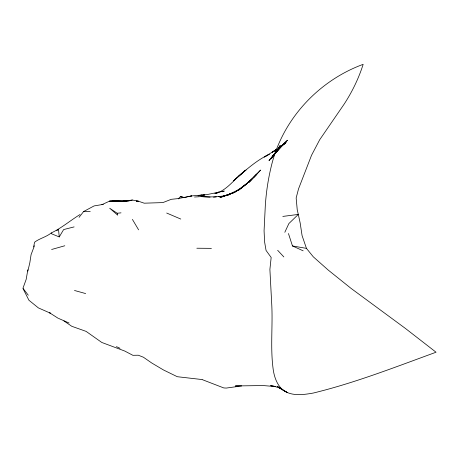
<?xml version="1.0" encoding="UTF-8"?>
<svg xmlns="http://www.w3.org/2000/svg" width="459" height="459" viewBox="0 0 459 459"><rect width="100%" height="100%" fill="white"/><g stroke="black" fill="none" stroke-linecap="round" stroke-linejoin="round"><path stroke-width="0.69" d="M27.838 269.783L26.174 279.388L22.95 288.252L28.269 295.217M33.605 246.896L34.597 242.197C39.663 238.33 46.359 237.005 51.207 232.988C61.535 228.077 70.29 220.527 80.032 214.531M27.856 271.12L29.829 262.743L31.08 254.647L34.459 245.72M284.821 232.288L288.872 223.573L298.304 214.416L297.231 209.786L296.158 197.955L298.539 188.856L311.552 155.245L319.705 139.737L344.118 104.176C352.179 91.806 358.691 78.432 363.155 64.346C318.265 80.767 282.233 119.742 271.24 166.468C268.142 179.262 266.18 192.327 265.325 205.466L264.074 230.762L264.602 241.939L266.054 250.419L271.16 257.465L269.898 269.439L271.688 303.365C272.99 325.781 270.07 348.37 273.375 370.671C274.585 377.763 277.19 384.917 282.681 389.834C291.442 396.519 303.129 394.82 313.216 393.059L313.302 393.042C355.226 382.835 395.555 366.965 436.05 352.231L405.36 328.392L351.083 288.407L328.219 270.064L313.302 256.828L306.446 248.371L302.079 235.582L300.186 223.103L298.304 214.416L282.807 216.424M51.207 232.988L51.867 233.912L59.251 236.93L63.646 229.563L74.111 226.901M276.496 151.097L280.288 145.354L271.659 158.246L277.695 149.6L271.55 157.839L274.488 153.977L268.985 160.598L283.071 144.602L277.047 150.879M79.057 217.354L83.607 211.536L94.078 205.93L103.177 204.393L101.915 204.662L109.512 201.14L116.133 200.572L128.124 201.013L132.37 200.038L138.429 201.208L144.218 203.188L162.893 202.591L171.27 199.309L177.914 198.627L191.684 195.913L206.711 194.65L224.267 191.064L222.276 191.793M277.93 150.191L272.181 156.479L282.027 145.738M248.956 182.2L260.592 170.071L253.827 177.335M178.23 198.942L180.341 196.75L181.781 196.773L183.594 197.536M252.685 178.396L256.501 174.46L248.067 182.584L252.685 178.396L241.279 188.19M249.088 182.039L251.056 180.014M252.043 179.004L257.465 173.439M277.075 150.85L287.443 140.23L282.71 144.929M249.088 182.171L251.062 180.255M246.099 169.973C235.358 177.294 228.565 189.452 215.655 193.56M282.285 145.457L286.496 141.716L282.296 145.147M238.605 176.181C248.285 168.005 257.935 159.474 269.599 154.201M243.936 186.027L247.533 183.061L238.428 190.336L247.137 183.393L234.492 192.459L219.999 197.588L234.492 192.459L238.468 190.037M56.767 230.739L57.834 229.896M280.845 146.473L285.555 143.208L281.476 145.985M273.897 151.149L276.811 149.164M276.817 149.227L272.13 152.296L277.202 149.158M280.925 146.541L282.096 145.778M277.104 149.209L264.246 157.035L267.861 155.131M215.615 193.606L218.702 192.074L214.795 193.497M240.091 188.97L227.222 195.184L223.745 196.102L234.182 192.424M230.269 194.059L223.745 196.102L229.127 194.696M184.673 197.605L187.364 196.819M199.263 195.723L201.237 195.167L198.495 195.763M51.609 249.489L64.805 245.76M229.024 194.736C219.976 197.238 210.388 197.083 201.076 196.601M188.465 196.71L191.684 195.913L187.983 196.693M198.374 195.809L201.599 195.132L198.168 195.649L200.181 195.431M198.168 195.649L204.886 194.932L201.524 195.287M122.335 201.312L132.37 200.038M117.183 213.246L117.722 215.173L109.695 208.237L117.183 213.246L121.015 212.844M213.498 197.169L216.304 196.894M218.409 196.681L221.215 196.406M126.586 201.019L123.787 201.266L126.575 201.26M128.692 200.83L130.092 200.703M194.501 197.02L200.967 196.613L210.09 197.129M122.978 201.277L128.124 201.013M136.334 201.22L138.429 201.208L136.346 201.019M196.842 248.227L211.41 248.353M83.607 211.536L90.222 211.622M275.308 386.576L263.173 385.549L235.381 385.95L241.686 385.927L226.281 388.073L223.785 387.941L202.224 379.616M202.023 379.547L177.272 376.707L163.427 369.937L151.745 363L143.403 357.222L138.297 355.22L132.903 355.318L124.682 351.02L101.8 342.466L86.114 331.387L71.782 326.292L63.916 320.933M180.341 196.75L184.902 197.559M288.459 233.539L292.458 245.949L306.446 248.371M275.383 386.461L270.638 385.64L274.425 386.363L281.786 388.744L279.497 387.975L287.569 392.709L277.052 386.208L282.681 389.834M74.484 290.478L85.655 293.571M166.686 213.039L180.777 219.052M58.832 318.529L69.079 323.016M292.458 245.949L303.141 250.809M116.414 346.637L120.017 348.295M58.31 318.38L49.371 312.648L50.387 313.176L38.39 307.903L28.934 300.249L23.076 288.722M277.666 250.304L283.846 256.931M132.404 219.396L138.607 229.844M58.517 229.437L59.251 236.93M236.001 178.54L233.499 180.886L244.974 170.805L236.001 178.54M112.862 201.082L109.512 201.14L124.119 201.249L112.862 201.082"/></g></svg>
